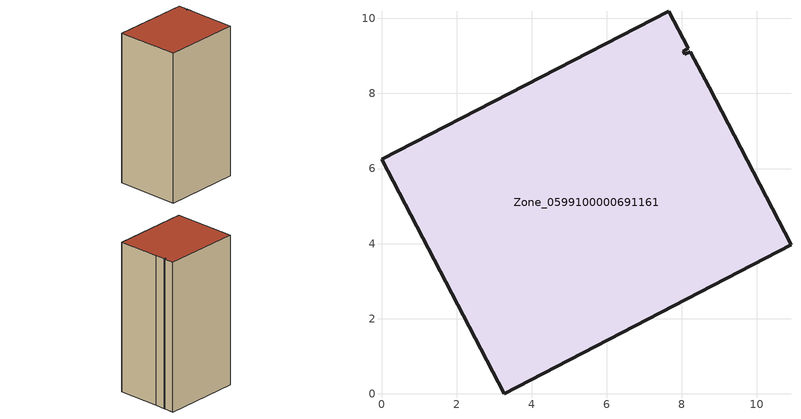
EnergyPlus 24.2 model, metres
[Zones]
Zone_0599100000691161
 floor ground (C_G): 3.27,0 0,6.24 7.65,10.19 8.18,9.21 8.04,9.13 8.08,9.04 8.23,9.11 8.73,8.16 10.91,3.97 z2.73
 wall outside (C_F): 0,6.24 3.27,0 10.91,3.97 8.73,8.16 8.23,9.11 8.08,9.04 8.04,9.13 8.18,9.21 7.65,10.19 0,6.24 z2.73:19.7
 roof outside (C_R): 8.73,8.16 8.23,9.11 8.08,9.04 8.04,9.13 8.18,9.21 7.65,10.19 0,6.24 3.27,0 10.91,3.97 z19.7
[BUILDING]
Pand.0599100000691161: North Axis=0; Terrain=City; Loads Convergence Tolerance Value=0.04; Temperature Convergence Tolerance Value=0.4; Solar Distribution=FullExterior; Maximum Number of Warmup Days=25; Minimum Number of Warmup Days=1
[Site:Location]
Rotterdam.The.Hague.AP_ZH_NLD Design_Conditions: Latitude=51.96; Longitude=4.45; Time Zone=1; Elevation=-4.5
[SITE:GROUNDTEMPERATURE:BUILDINGSURFACE]
18, 18, 18, 18, 18, 18, 18, 18, 18, 18, 18, 18
[MATERIAL] Thermal Absorptance=0.9; Solar Absorptance=0.7; Visible Absorptance=0.7
Name | Roughness | Thickness | Conductivity | Density | Specific Heat
G.TI.1946 | MediumSmooth | 0.15 | 1 | 540 | 1210
F.TI.1946 | Rough | 0.3 | 0.857143 | 1920 | 840
R.TI.1946 | MediumRough | 0.2 | 0.1 | 1500 | 1000
[CONSTRUCTION]
C_G: G.TI.1946
C_F: F.TI.1946
C_R: R.TI.1946
[ZONE]
Zone_0599100000691161: Type=1; Multiplier=1; Ceiling Height=Autocalculate; Volume=Autocalculate; Floor Area=autocalculate; Part of Total Floor Area=Yes
[ZONEINFILTRATION:DESIGNFLOWRATE]
Infil_Zone_0599100000691161: Zone or ZoneList or Space or SpaceList=Zone_0599100000691161; Schedule=AlwaysOn; Design Flow Rate Calculation Method=Flow/Area; Flow Rate per Floor Area=0.003; Constant Term Coefficient=1; Temperature Term Coefficient=0; Velocity Term Coefficient=0; Velocity Squared Term Coefficient=0
[HVACTEMPLATE:ZONE:IDEALLOADSAIRSYSTEM]
Zone_0599100000691161: Maximum Heating Supply Air Temperature=50; Minimum Cooling Supply Air Temperature=13; Maximum Heating Supply Air Humidity Ratio=0.0156; Minimum Cooling Supply Air Humidity Ratio=0.0077; Heating Limit=NoLimit; Cooling Limit=NoLimit; Dehumidification Control Type=ConstantSensibleHeatRatio; Cooling Sensible Heat Ratio=0.7; Dehumidification Setpoint=60; Humidification Control Type=None; Humidification Setpoint=30; Outdoor Air Method=None; Outdoor Air Flow Rate per Person=0.00944; Outdoor Air Flow Rate per Zone Floor Area=0; Outdoor Air Flow Rate per Zone=0; Demand Controlled Ventilation Type=None; Outdoor Air Economizer Type=NoEconomizer; Heat Recovery Type=None; Sensible Heat Recovery Effectiveness=0.7; Latent Heat Recovery Effectiveness=0.65
[ZONECONTROL:THERMOSTAT]
ThermostatControl_Zone_0599100000691161: Zone or ZoneList=Zone_0599100000691161; Control Type Schedule=DualSetpointControlType; Control 1=Thermostat_Zone_0599100000691161; Temperature Difference Between Cutout And Setpoint=0
[THERMOSTATSETPOINT:DUALSETPOINT]
Thermostat_Zone_0599100000691161: Heating Setpoint Temperature Schedule=HeatingSetpoint_Zone_0599100000691161; Cooling Setpoint Temperature Schedule=CoolingSetpoint_Zone_0599100000691161
[SCHEDULE:COMPACT]
HeatingSetpoint_Zone_0599100000691161: Through: 12/31, For: AllDays, Until: 24:00, 21
CoolingSetpoint_Zone_0599100000691161: Through: 12/31, For: AllDays, Until: 24:00, 24
DualSetpointControlType: Through: 12/31, For: AllDays, Until: 24:00, 4
AlwaysOn: Through: 12/31, For: AllDays, Until: 24:00, 1
